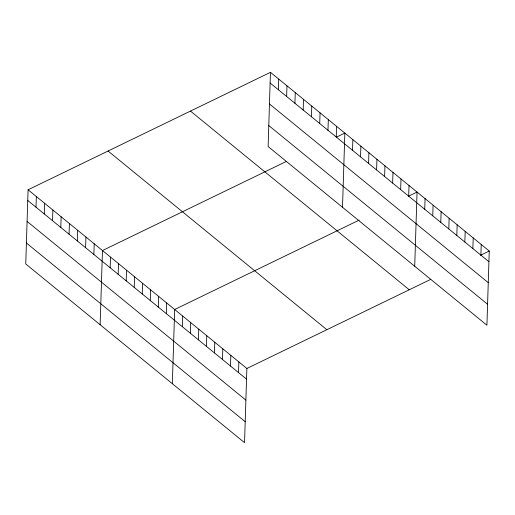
<?xml version="1.0" encoding="UTF-8"?>
<svg xmlns="http://www.w3.org/2000/svg" width="515" height="515" viewBox="0 0 515 515"><rect width="100%" height="100%" fill="white"/><g stroke="black" fill="none" stroke-linecap="round" stroke-linejoin="round"><path stroke-width="0.77" d="M28.08 189.778L25.75 263.976L244.548 442.668L246.878 368.47L28.08 189.778L270.452 72.332L489.25 251.024L486.92 325.223L268.122 146.53L270.452 72.332M36.011 207.204L36.346 196.53M44.277 213.957L44.612 203.277M52.543 220.703L52.878 210.03M60.809 227.456L61.143 216.783M69.074 234.203L69.409 223.529M77.34 240.956L77.675 230.282M85.606 247.709L85.941 237.029M93.872 254.455L94.206 243.782M100.142 324.733L102.472 250.535L286.289 161.459M110.159 267.761L110.493 257.088M118.18 274.315L118.514 263.635M126.207 280.862L126.542 270.188M134.228 287.415L134.563 276.742M142.249 293.968L142.584 283.295M150.271 300.522L150.605 289.842M158.292 307.069L158.626 296.395M166.319 313.622L166.654 302.949M172.345 383.701L174.675 309.502L359.2 220.085M182.362 326.729L182.696 316.055M190.383 333.282L190.717 322.602M198.404 339.829L198.745 329.156M206.431 346.383L206.766 335.709M214.452 352.936L214.787 342.263M222.474 359.489L222.808 348.81M230.495 366.036L230.829 355.363M238.516 372.59L238.857 361.916M278.383 89.758L278.718 79.078M286.649 96.505L286.984 85.831M294.915 103.258L295.25 92.584M303.18 110.01L303.515 99.331M311.446 116.757L311.781 106.084M319.712 123.51L320.047 112.837M327.978 130.256L328.312 119.583M336.244 137.009L336.578 126.336M342.514 207.288L344.844 133.082L336.276 137.241M352.53 150.309L352.865 139.636M360.558 156.863L360.893 146.189M368.579 163.416L368.914 152.743M376.6 169.969L376.935 159.296M384.621 176.523L384.956 165.843M392.642 183.07L392.977 172.396M400.67 189.623L401.005 178.95M408.691 196.176L409.026 185.503M414.717 266.255L417.047 192.056L408.479 196.209M424.733 209.283L425.068 198.603M432.755 215.83L433.096 205.157M440.782 222.383L441.117 211.71M448.803 228.937L449.138 218.263M456.824 235.49L457.159 224.81M464.845 242.037L465.18 231.364M472.867 248.591L473.208 237.917M480.894 255.144L481.229 244.471M246.878 368.47L430.688 279.394M480.682 255.176L489.25 251.024M270.118 83.005L488.915 261.697M269.461 103.972L488.259 282.658M268.785 125.57L487.576 304.256M190.473 111.086L409.264 289.778M108.066 151.017L326.858 329.709M27.746 200.451L246.543 379.143M27.089 221.418L245.88 400.11M26.407 243.016L245.204 421.708"/></g></svg>
